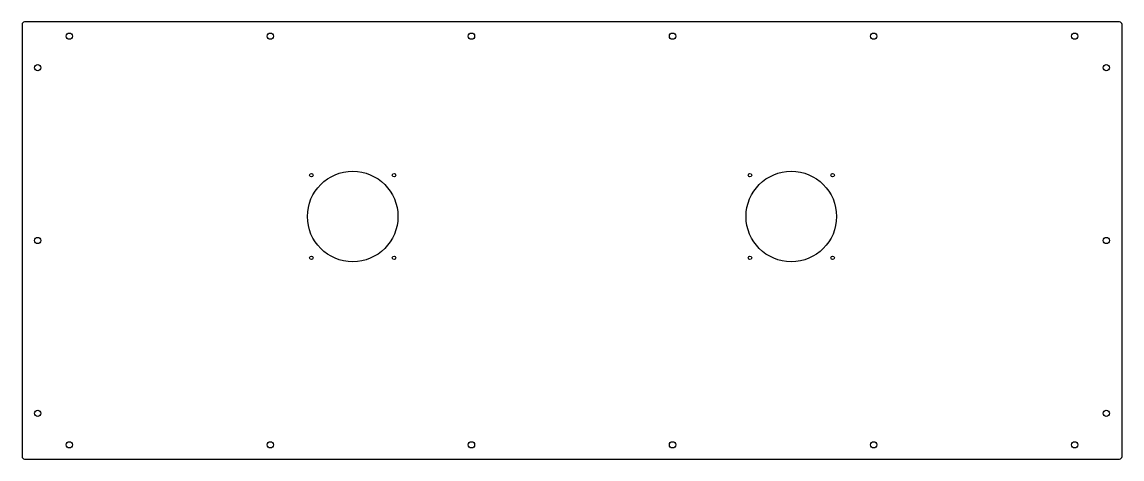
# Model space of a CAD drawing. Header units: millimetres. Extents: x 0 to 1397, y 0 to 555.
import ezdxf

# ---------------------------------------------------------------- set-up
doc = ezdxf.new("R2010")
doc.units = ezdxf.units.MM
doc.layers.get('0').update_dxf_attribs({"linetype": 'CONTINUOUS'})

msp = doc.modelspace()

# ---------------------------------------------------------------- linework, layer by layer
at = {"linetype": 'CONTINUOUS'}
for p, q in [((0, 552), (0, 3)), ((1394, 555), (3, 555)), ((1397, 3), (1397, 552)), ((3, 0), (1394, 0))]:
    msp.add_line(p, q, dxfattribs=at)
for centre, radius in [((60, 537), 4), ((315.4, 537), 4), ((570.8, 537), 4), ((826.2, 537), 4), ((1081.6, 537), 4), ((1337, 537), 4), ((20, 497), 4), ((1377, 497), 4), ((420, 308), 57.5), ((977, 308), 57.5), ((367.5, 360.5), 2.25), ((472.5, 360.5), 2.25), ((924.5, 360.5), 2.25), ((1029.5, 360.5), 2.25), ((20, 277.5), 4), ((1377, 277.5), 4), ((367.5, 255.5), 2.25), ((472.5, 255.5), 2.25), ((924.5, 255.5), 2.25), ((1029.5, 255.5), 2.25), ((20, 58), 4), ((1377, 58), 4), ((60, 18), 4), ((315.4, 18), 4), ((570.8, 18), 4), ((826.2, 18), 4), ((1081.6, 18), 4), ((1337, 18), 4)]:
    msp.add_circle(centre, radius, dxfattribs=at)
for centre, start, end in [((3, 552), 90, 180), ((1394, 552), 0, 90), ((3, 3), 180, 270), ((1394, 3), 270, 360)]:
    msp.add_arc(centre, 3, start, end, dxfattribs=at)

doc.saveas('drawing.dxf')
